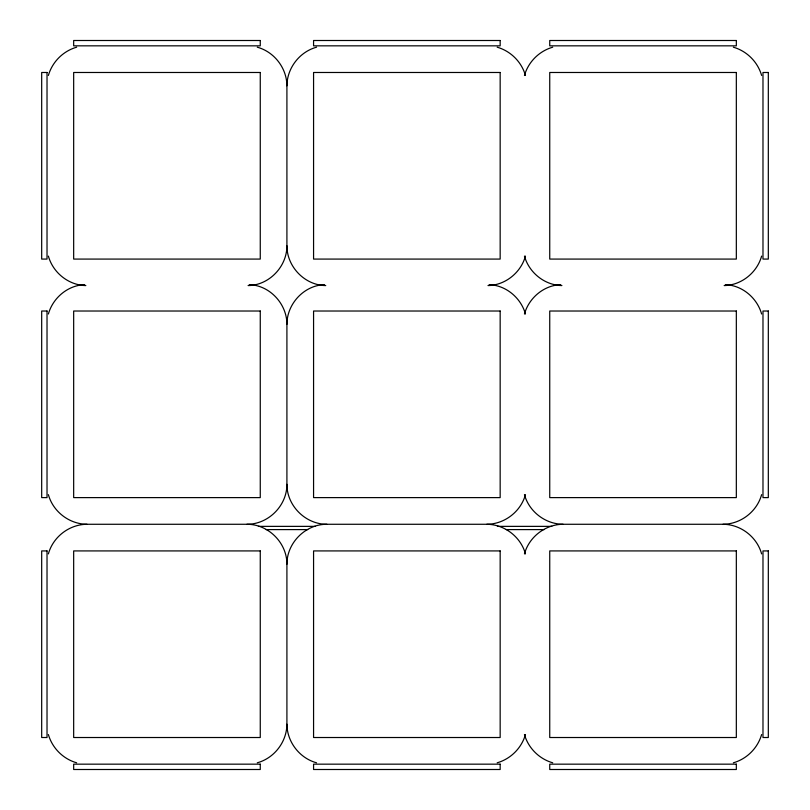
<?xml version="1.0" encoding="UTF-8"?>
<svg xmlns="http://www.w3.org/2000/svg" width="810" height="810" viewBox="0 0 810 810"><rect width="100%" height="100%" fill="white"/><g stroke="black" fill="none" stroke-linecap="round" stroke-linejoin="round"><path stroke-width="1.21" d="M248.083 285.576C269.082 285.373 287.013 266.642 286.912 245.744L286.912 85.82C287.013 68.141 299.508 51.86 316.548 47.193M48.377 553.908C53.045 536.858 69.326 524.364 87.004 524.272L246.928 524.272C268.333 524.404 287.054 505.683 286.912 484.289L286.912 324.354C286.851 303.952 304.023 285.252 324.597 284.675M316.548 762.807C299.508 758.14 287.013 741.859 286.912 724.18L286.912 564.256C286.781 542.852 305.502 524.131 326.896 524.272L486.83 524.272C504.508 524.364 520.779 536.858 525.457 553.908M286.912 724.18C286.821 741.859 274.327 758.14 257.276 762.807M48.377 75.462C52.255 61.924 63.109 51.07 76.646 47.193M48.377 314.007C52.893 297.898 67.817 285.242 84.696 284.675M524.445 75.462C528.322 61.924 539.187 51.07 552.724 47.193M525.457 256.092C520.86 272.666 505.268 285.262 487.984 285.576M524.445 314.007C528.96 297.898 543.885 285.242 560.763 284.675M525.457 494.637C520.779 511.677 504.508 524.171 486.83 524.272M524.445 553.908C529.112 536.858 545.393 524.364 563.072 524.272L722.996 524.272C740.674 524.364 756.955 536.858 761.623 553.908M525.457 734.538C521.579 748.076 510.715 758.929 497.178 762.807M761.623 256.092C757.036 272.666 741.433 285.262 724.15 285.576M761.623 494.637C756.955 511.677 740.674 524.171 722.996 524.272M761.623 734.538C757.745 748.076 746.891 758.929 733.354 762.807M258.42 526.368L315.323 526.368M497.421 526.368L551.792 526.368M266.004 529.598L307.739 529.598M506.27 529.598L544.209 529.598M725.304 284.675C742.183 285.242 757.107 297.898 761.623 314.007M561.917 285.576C544.634 285.262 529.041 272.666 524.445 256.092M489.129 284.675C506.017 285.242 520.941 297.898 525.457 314.007M325.752 285.576C304.752 285.373 286.821 266.642 286.912 245.744M249.237 284.675C269.811 285.252 286.983 303.952 286.912 324.354M85.85 285.576C68.566 285.262 52.964 272.666 48.377 256.092M563.072 524.272C545.393 524.171 529.112 511.677 524.445 494.637M326.896 524.272C305.502 524.404 286.781 505.683 286.912 484.289M246.928 524.272C268.333 524.131 287.054 542.852 286.912 564.256M87.004 524.272C69.326 524.171 53.045 511.677 48.377 494.637M733.354 47.193C746.891 51.07 757.745 61.924 761.623 75.462M497.178 47.193C510.715 51.07 521.579 61.924 525.457 75.462M257.276 47.193C274.327 51.86 286.821 68.141 286.912 85.82M552.724 762.807C539.187 758.929 528.322 748.076 524.445 734.538M76.646 762.807C63.109 758.929 52.255 748.076 48.377 734.538M260.263 40.5L73.669 40.5L73.669 45.836L260.263 45.836L260.263 40.5M500.165 40.5L313.571 40.5L313.571 45.836L500.165 45.836L500.165 40.5M736.331 40.5L549.737 40.5L549.737 45.836L736.331 45.836L736.331 40.5M47.02 72.485L41.685 72.485L41.685 259.078L47.02 259.078L47.02 72.485M260.263 72.485L73.669 72.485L73.669 259.078L260.263 259.078L260.263 72.485M500.165 72.485L313.571 72.485L313.571 259.078L500.165 259.078L500.165 72.485M736.331 72.485L549.737 72.485L549.737 259.078L736.331 259.078L736.331 72.485M768.315 72.485L762.979 72.485L762.979 259.078L768.315 259.078L768.315 72.485M47.02 311.02L41.685 311.02L41.685 497.613L47.02 497.613L47.02 311.02M260.263 311.02L73.669 311.02L73.669 497.613L260.263 497.613L260.263 311.02M500.165 311.02L313.571 311.02L313.571 497.613L500.165 497.613L500.165 311.02M736.331 311.02L549.737 311.02L549.737 497.613L736.331 497.613L736.331 311.02M768.315 311.02L762.979 311.02L762.979 497.613L768.315 497.613L768.315 311.02M47.02 550.921L41.685 550.921L41.685 737.515L47.02 737.515L47.02 550.921M260.263 550.921L73.669 550.921L73.669 737.515L260.263 737.515L260.263 550.921M500.165 550.921L313.571 550.921L313.571 737.515L500.165 737.515L500.165 550.921M736.331 550.921L549.737 550.921L549.737 737.515L736.331 737.515L736.331 550.921M768.315 550.921L762.979 550.921L762.979 737.515L768.315 737.515L768.315 550.921M260.263 764.164L73.669 764.164L73.669 769.5L260.263 769.5L260.263 764.164M500.165 764.164L313.571 764.164L313.571 769.5L500.165 769.5L500.165 764.164M736.331 764.164L549.737 764.164L549.737 769.5L736.331 769.5L736.331 764.164"/></g></svg>
